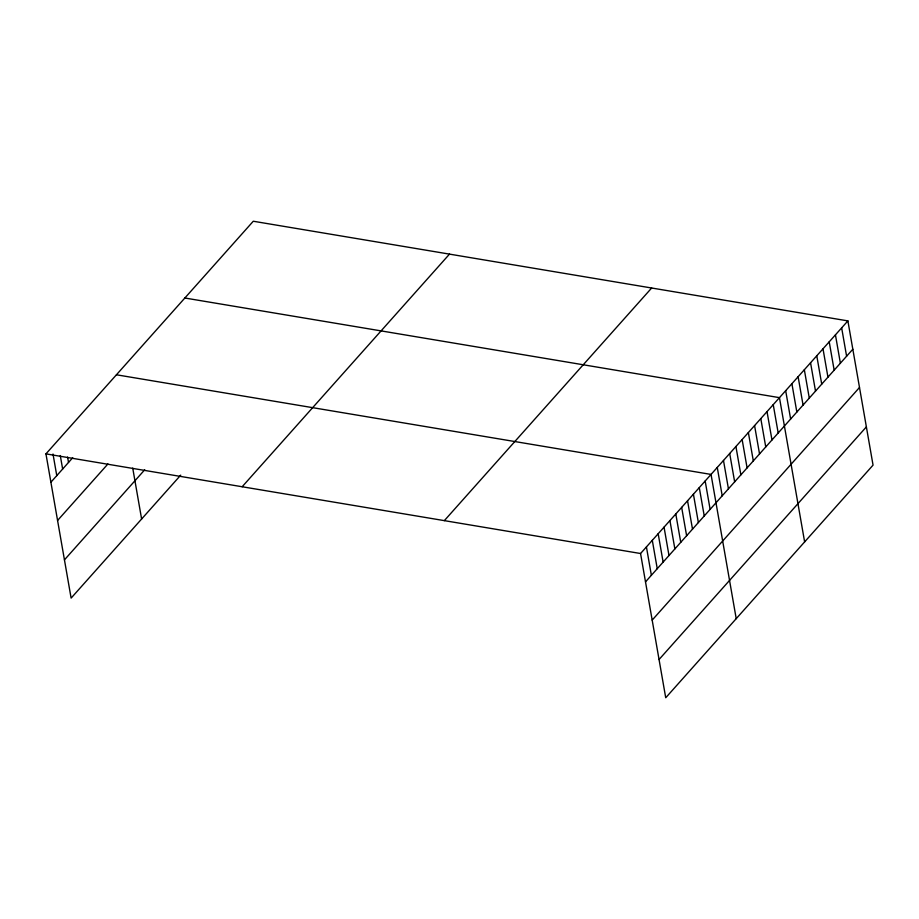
<?xml version="1.0" encoding="UTF-8"?>
<svg xmlns="http://www.w3.org/2000/svg" width="919" height="919" viewBox="0 0 919 919"><rect width="100%" height="100%" fill="white"/><g stroke="black" fill="none" stroke-linecap="round" stroke-linejoin="round"><path stroke-width="1.38" d="M180.71 475.146L71.119 598.108L45.95 453.871L253.276 221.238L847.881 320.892L873.05 465.129L665.724 697.762L640.554 553.514L847.881 320.892M50.901 482.222L72.716 457.742M57.575 520.464L107.925 463.969M64.445 559.866L144.708 469.804M242.168 486.748L449.494 254.126M444.337 520.636L651.651 288.003M645.506 581.876L852.821 349.243M652.18 620.118L859.495 387.485M659.049 659.52L866.376 426.887M184.857 298.009L779.461 397.651L804.63 541.9M116.437 374.78L711.042 474.422L736.222 618.671M45.95 453.871L640.554 553.514M841.655 327.865L846.606 356.227M835.44 334.849L840.38 363.2M829.214 341.822L834.165 370.185M822.999 348.806L827.95 377.158M816.773 355.779L821.724 384.142M810.558 362.764L815.509 391.115M804.343 369.737L809.283 398.099M798.117 376.721L803.068 405.072M791.902 383.694L796.842 412.057M785.676 390.678L790.627 419.03M773.235 404.636L778.186 432.987M767.02 411.62L771.971 439.971M760.806 418.593L765.745 446.944M754.579 425.577L759.531 453.929M748.365 432.55L753.316 460.901M742.138 439.535L747.09 467.886M735.924 446.508L740.875 474.859M729.697 453.492L734.649 481.843M723.483 460.465L728.434 488.816M717.268 467.449L722.208 495.8M705.172 481.016L710.123 509.367M699.29 487.61L704.241 515.961M693.42 494.192L698.371 522.555M687.55 500.786L692.501 529.149M681.668 507.38L686.619 535.731M675.798 513.974L680.749 542.325M669.928 520.556L674.868 548.919M664.046 527.15L668.998 555.513M658.176 533.744L663.127 562.095M652.306 540.338L657.246 568.689M646.425 546.931L651.376 575.283M132.727 468.104L141.618 519.017M67.581 457.053L68.523 462.452M60.286 455.537L62.641 469.046M53.003 454.032L56.771 475.628"/></g></svg>
